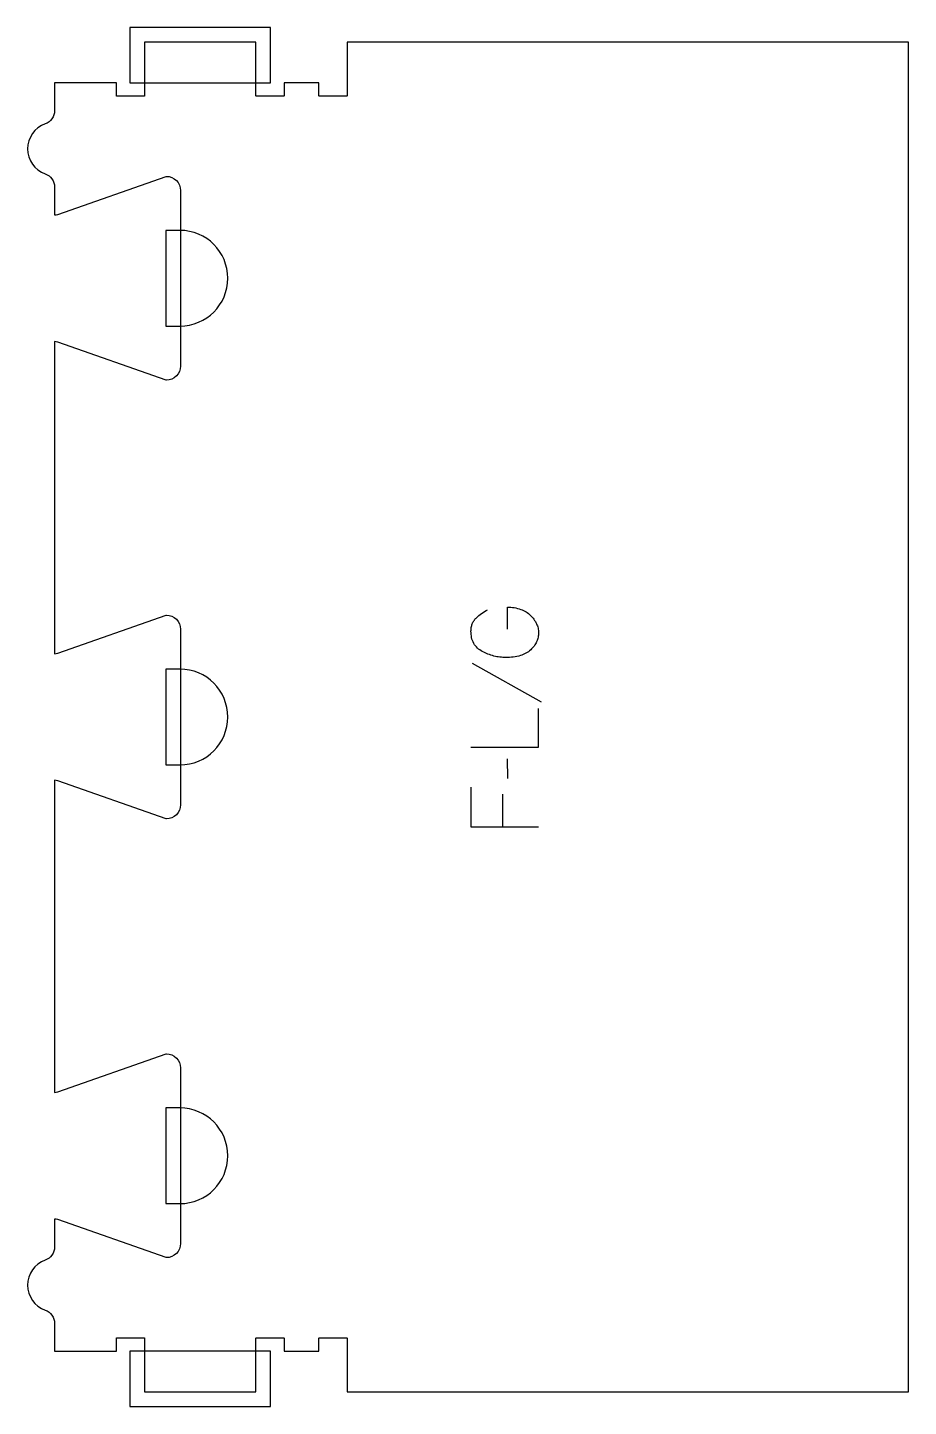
# Model space of a CAD drawing. Extents: x 0 to 392, y -6 to 606.
import ezdxf

# ---------------------------------------------------------------- set-up
doc = ezdxf.new("R2010")
doc.units = 0
for name, color, linetype in [('1_ANYTOOL_1MMDEEP_LABELS_S', 2, 'CONTINUOUS'), ('4_ANYTOOL_CUTTHROUGH_OUTSI', 5, 'CONTINUOUS'), ('5_ANYTOOL_HALF_MILL_9MM_IN', 3, 'CONTINUOUS')]:
    doc.layers.add(name, color=color, linetype=linetype)

msp = doc.modelspace()

# ---------------------------------------------------------------- linework, layer by layer
at = {"layer": '1_ANYTOOL_1MMDEEP_LABELS_S'}
for p, q in [((197.546465, 323.600003), (228.317894, 306.414289)), ((213.189322, 281.214289), (213.275037, 272.428575)), ((211.046465, 265.400003), (211.046465, 250.914289))]:
    msp.add_line(p, q, dxfattribs=at)
msp.add_lwpolyline([(213.275037, 338.814289), (213.317894, 348.585718, -0.031732), (216.325296, 348.317607, -0.048764), (219.242894, 347.573218, -0.050291), (221.553402, 346.463505, -0.060119), (223.560751, 344.878575, -0.036578), (225.047167, 343.146555, -0.050793), (226.207179, 341.187503, -0.051881), (226.874924, 339.234486, -0.053919), (227.117894, 337.185718, -0.055881), (226.91095, 335.15057, -0.055271), (226.260751, 333.210718, -0.05403), (225.101557, 331.284742, -0.038531), (223.603608, 329.600003, -0.067281), (221.492594, 328.05229, -0.049165), (219.071465, 327.028575, -0.047412), (215.867546, 326.355648, -0.028075), (212.589322, 326.171432, -0.03109), (209.897743, 326.338958, -0.031496), (207.248251, 326.841075, -0.031425), (204.620006, 327.691947, -0.02824), (202.110751, 328.850003, -0.064555), (199.959226, 330.378807, -0.078906), (198.333965, 332.444646, -0.076878), (197.359415, 335.068247, -0.050594), (197.075037, 337.871432, -0.039946), (197.207833, 339.530993, -0.052714), (197.642894, 341.133932, -0.053511), (198.358228, 342.517129, -0.05153), (199.346465, 343.721432, -0.040443), (201.769607, 345.761656, -0.04035), (204.489322, 347.385718)], format="xyb", dxfattribs=at)
for points in [[(197.075037, 286.357146), (227.075037, 286.357146), (227.075037, 303.457146)], [(197.075037, 268.571432), (197.075037, 250.914289), (227.075037, 250.914289)]]:
    msp.add_lwpolyline(points, dxfattribs=at)
at = {"layer": '4_ANYTOOL_CUTTHROUGH_OUTSI'}
msp.add_lwpolyline([(12, 535.154437), (12, 522.755437, 0.061784), (13.39487, 522.990431), (61.667412, 539.885965, -0.084368), (61.75, 539.9, -0.414214), (68, 533.65), (68, 455.65, -0.414214), (61.75, 449.4, -0.084368), (61.667412, 449.414035), (13.383805, 466.313148, 0.061178), (12, 466.544563), (12, 327.855437, 0.061784), (13.39487, 328.090431), (61.667412, 344.985965, -0.084368), (61.75, 345, -0.414214), (68, 338.75), (68, 260.75, -0.414214), (61.75, 254.5, -0.084368), (61.667412, 254.514035), (13.383805, 271.413148, 0.061178), (12, 271.644563), (12, 132.955437, 0.061784), (13.39487, 133.190431), (61.667412, 150.085965, -0.084368), (61.75, 150.1, -0.414214), (68, 143.85), (68, 65.85, -0.414214), (61.75, 59.6, -0.084368), (61.667412, 59.614035), (13.383805, 76.513148, 0.061178), (12, 76.744563), (12, 64.345563, -0.317837), (7.833333, 58.453006, 0.707107), (7.833333, 36.296994, -0.317837), (12, 30.404437), (12, 18), (39.5, 18), (39.5, 23.75, -0.414214), (39.75, 24), (51.75, 24, -0.414214), (52, 23.75), (52, 0), (101.5, 0), (101.5, 23.75, -0.414214), (101.75, 24), (113.75, 24, -0.414214), (114, 23.75), (114, 18), (129.5, 18), (129.5, 23.75, -0.414214), (129.75, 24), (141.75, 24, -0.414214), (142, 23.75), (142, 0), (391.5, 0), (391.5, 599.5), (142, 599.5), (142, 575.75, -0.414214), (141.75, 575.5), (129.75, 575.5, -0.414214), (129.5, 575.75), (129.5, 581.5), (114, 581.5), (114, 575.75, -0.414214), (113.75, 575.5), (101.75, 575.5, -0.414214), (101.5, 575.75), (101.5, 599.5), (52, 599.5), (52, 575.75, -0.414214), (51.75, 575.5), (39.75, 575.5, -0.414214), (39.5, 575.75), (39.5, 581.5), (12, 581.5), (12, 569.095563, -0.317837), (7.833333, 563.203006, 0.707107), (7.833333, 541.046994, -0.317837)], format="xyb", close=True, dxfattribs=at)
at = {"layer": '5_ANYTOOL_HALF_MILL_9MM_IN'}
for points in [[(51.5, 581.5), (102, 581.5), (108, 581.5), (108, 606), (101.74, 606), (51.76, 606), (45.5, 606), (45.5, 581.5)], [(102, 18), (51.5, 18), (45.5, 18), (45.5, -0.24), (45.5, -6.5), (108, -6.5), (108, -0.24), (108, 18)]]:
    msp.add_lwpolyline(points, close=True, dxfattribs=at)
for points in [[(67.75, 473.4, 1), (67.75, 515.9), (61.5, 515.9), (61.5, 473.4)], [(67.5, 278.5), (67.75, 278.5, 1), (67.75, 321), (61.5, 321), (61.5, 278.5)], [(67.5, 83.6), (67.75, 83.6, 1), (67.75, 126.1), (61.5, 126.1), (61.5, 83.6)]]:
    msp.add_lwpolyline(points, format="xyb", close=True, dxfattribs=at)

doc.saveas('drawing.dxf')
